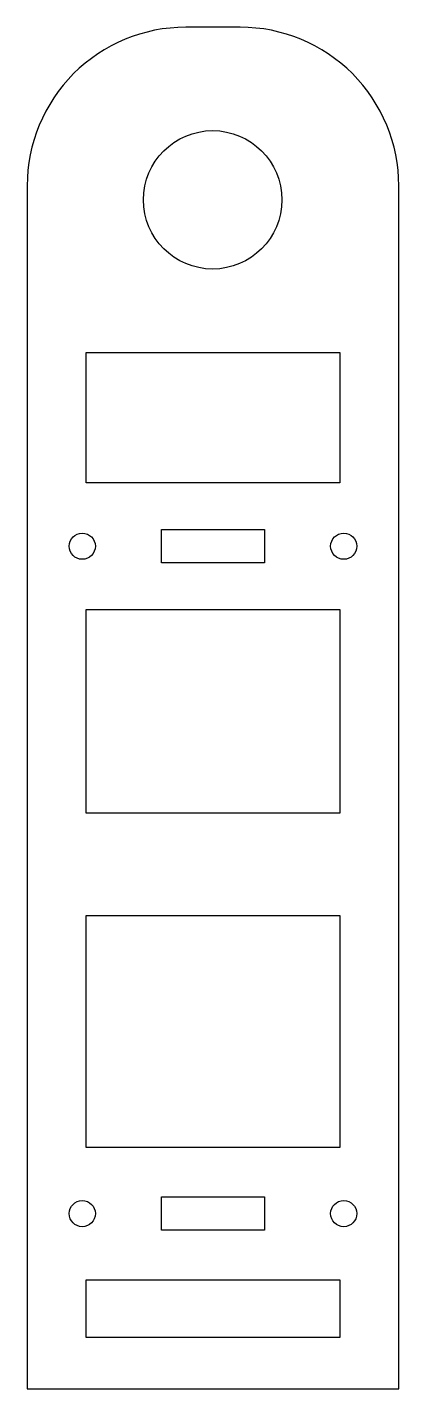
# Model space of a CAD drawing. Header units: inches. Extents: x -1.17 to 1.17, y -2.95 to 5.64.
import ezdxf

# ---------------------------------------------------------------- set-up
doc = ezdxf.new("R2010")
doc.units = ezdxf.units.IN
doc.header["$MEASUREMENT"] = 0

msp = doc.modelspace()

# ---------------------------------------------------------------- linework, layer by layer
msp.add_lwpolyline([(-0.1725, 5.6379, 0.414214), (-1.1725, 4.6379), (-1.1725, -2.9509), (1.1725, -2.9509), (1.1725, 4.6379, 0.414214), (0.1725, 5.6379)], format="xyb", close=True)
for points in [[(-0.8, 2.7641), (-0.8, 3.5864), (0.8, 3.5864), (0.8, 2.7641)], [(0.325, 2.4691), (0.325, 2.2591), (-0.325, 2.2591), (-0.325, 2.4691)], [(-0.8, 0.6792), (-0.8, 1.9642), (0.8, 1.9642), (0.8, 0.6792)], [(-0.8, -1.4284), (-0.8, 0.0338), (0.8, 0.0338), (0.8, -1.4284)], [(0.325, -1.7409), (0.325, -1.9509), (-0.325, -1.9509), (-0.325, -1.7409)], [(-0.8, -2.6279), (-0.8, -2.2633), (0.8, -2.2633), (0.8, -2.6279)]]:
    msp.add_lwpolyline(points, close=True)
for centre, radius in [((-0.0021, 4.5491), 0.4365), ((-0.825, 2.3641), 0.0825), ((0.825, 2.3641), 0.0825), ((-0.825, -1.8459), 0.0825), ((0.825, -1.8459), 0.0825)]:
    msp.add_circle(centre, radius)

doc.saveas('drawing.dxf')
